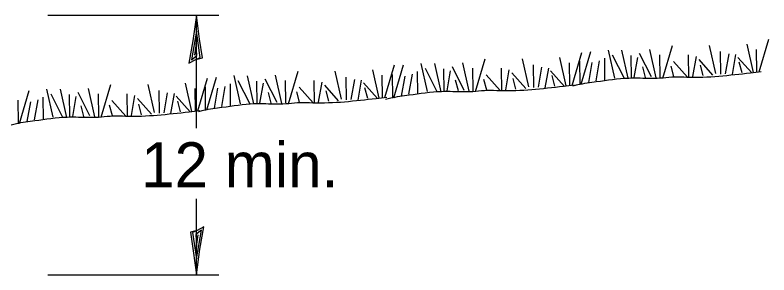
# Model space of a CAD drawing. Extents: x 0 to 2.83, y -0.1 to 1.83.
# Drawn here: x 0.6708 to 0.8663, y 0.6723 to 0.7396 of the extents above; entities that cross this region are included whole.
import ezdxf

# ---------------------------------------------------------------- set-up
doc = ezdxf.new("R2010")
doc.units = 0
doc.layers.add('RD_Pr_Roadway_Dimensions', color=7, linetype='Continuous')
doc.layers.add('SH_General_Details', color=7, linetype='Continuous')

msp = doc.modelspace()

# ---------------------------------------------------------------- linework, layer by layer
at = {"layer": 'RD_Pr_Roadway_Dimensions'}
for p, q in [((0.67926, 0.73964), (0.72362, 0.73964)), ((0.71782, 0.71031), (0.71782, 0.73964)), ((0.71782, 0.67226), (0.71782, 0.69197)), ((0.67926, 0.67226), (0.72362, 0.67226))]:
    msp.add_line(p, q, dxfattribs=at)
for points in [[(0.71765, 0.72816), (0.71936, 0.72854), (0.71862, 0.7334), (0.71782, 0.73964), (0.7169, 0.73297), (0.71588, 0.72714), (0.71765, 0.72816), (0.71878, 0.72867), (0.71781, 0.73544), (0.71651, 0.72804), (0.71796, 0.72913), (0.71777, 0.73224), (0.71731, 0.72925)], [(0.71798, 0.68374), (0.71627, 0.68335), (0.71701, 0.6785), (0.71782, 0.67226), (0.71873, 0.67892), (0.71976, 0.68476), (0.71798, 0.68374), (0.71685, 0.68322), (0.71783, 0.67645), (0.71913, 0.68385), (0.71767, 0.68276), (0.71787, 0.67965), (0.71832, 0.68264)]]:
    msp.add_lwpolyline(points, dxfattribs=at)
at = {"layer": 'SH_General_Details'}
for p, q in [((0.86377, 0.72489), (0.86628, 0.7334)), ((0.83876, 0.72326), (0.84127, 0.73177)), ((0.85254, 0.72446), (0.85091, 0.73178)), ((0.86224, 0.72476), (0.86061, 0.73208)), ((0.81523, 0.72142), (0.81774, 0.72993)), ((0.81756, 0.72168), (0.82007, 0.73019)), ((0.82629, 0.72326), (0.82466, 0.73058)), ((0.82879, 0.72321), (0.82574, 0.72928)), ((0.8298, 0.72324), (0.82817, 0.73056)), ((0.83061, 0.7233), (0.83054, 0.72914)), ((0.8358, 0.72359), (0.83274, 0.72966)), ((0.83707, 0.72337), (0.83544, 0.73069)), ((0.83809, 0.72349), (0.83801, 0.72933)), ((0.84553, 0.72348), (0.84545, 0.72933)), ((0.85382, 0.72433), (0.85374, 0.73017)), ((0.85505, 0.72441), (0.85596, 0.72959)), ((0.85681, 0.72421), (0.85773, 0.72938)), ((0.86317, 0.72489), (0.86309, 0.73074)), ((0.78853, 0.7199), (0.78691, 0.72722)), ((0.79022, 0.71979), (0.79273, 0.7283)), ((0.80401, 0.72099), (0.80238, 0.72831)), ((0.8137, 0.72129), (0.81208, 0.72861)), ((0.81464, 0.72142), (0.81456, 0.72727)), ((0.81729, 0.72182), (0.81721, 0.72767)), ((0.81955, 0.72212), (0.82047, 0.7273)), ((0.82145, 0.7226), (0.82236, 0.72777)), ((0.82375, 0.7226), (0.82369, 0.72844)), ((0.83135, 0.72347), (0.83226, 0.72864)), ((0.84514, 0.72355), (0.84153, 0.72761)), ((0.84657, 0.7237), (0.84748, 0.72887)), ((0.85176, 0.72409), (0.84816, 0.72814)), ((0.86181, 0.72463), (0.85821, 0.72868)), ((0.8593, 0.72467), (0.85859, 0.72742)), ((0.76517, 0.71811), (0.76354, 0.72543)), ((0.7667, 0.71824), (0.76921, 0.72675)), ((0.76903, 0.71821), (0.77153, 0.72672)), ((0.77776, 0.71979), (0.77613, 0.72711)), ((0.78026, 0.71974), (0.77721, 0.72581)), ((0.78127, 0.71977), (0.77964, 0.72709)), ((0.78208, 0.71983), (0.78201, 0.72567)), ((0.78726, 0.72012), (0.78421, 0.72619)), ((0.78956, 0.72002), (0.78948, 0.72586)), ((0.79699, 0.72001), (0.79692, 0.72586)), ((0.79803, 0.72023), (0.79894, 0.7254)), ((0.80529, 0.72086), (0.80521, 0.7267)), ((0.80651, 0.72094), (0.80743, 0.72612)), ((0.80828, 0.72074), (0.80919, 0.72591)), ((0.83427, 0.72346), (0.83355, 0.72619)), ((0.84164, 0.72367), (0.84092, 0.72641)), ((0.84922, 0.72393), (0.84851, 0.72668)), ((0.71817, 0.71477), (0.72068, 0.72328)), ((0.7205, 0.71503), (0.723, 0.72354)), ((0.72922, 0.71661), (0.72759, 0.72393)), ((0.73273, 0.71659), (0.73111, 0.72391)), ((0.74, 0.71672), (0.73837, 0.72405)), ((0.74169, 0.71662), (0.7442, 0.72512)), ((0.75548, 0.71781), (0.75384, 0.72513)), ((0.75675, 0.71768), (0.75667, 0.72352)), ((0.7661, 0.71825), (0.76602, 0.72409)), ((0.76876, 0.71835), (0.76868, 0.7242)), ((0.77102, 0.71865), (0.77193, 0.72383)), ((0.77291, 0.71913), (0.77382, 0.7243)), ((0.77522, 0.71913), (0.77515, 0.72497)), ((0.78282, 0.72), (0.78373, 0.72517)), ((0.7966, 0.72008), (0.793, 0.72414)), ((0.80323, 0.72062), (0.79963, 0.72467)), ((0.81328, 0.72116), (0.80967, 0.72521)), ((0.81077, 0.7212), (0.81006, 0.72395)), ((0.69315, 0.71315), (0.69566, 0.72165)), ((0.70694, 0.71434), (0.70531, 0.72166)), ((0.71664, 0.71464), (0.71501, 0.72196)), ((0.72668, 0.71595), (0.72662, 0.72179)), ((0.73173, 0.71656), (0.72868, 0.72263)), ((0.73354, 0.71665), (0.73347, 0.72249)), ((0.73428, 0.71682), (0.73519, 0.72199)), ((0.73873, 0.71694), (0.73568, 0.72301)), ((0.74102, 0.71684), (0.74094, 0.72268)), ((0.74846, 0.71683), (0.74838, 0.72268)), ((0.7495, 0.71705), (0.75041, 0.72222)), ((0.7547, 0.71744), (0.75109, 0.72149)), ((0.75798, 0.71776), (0.75889, 0.72294)), ((0.75975, 0.71756), (0.76066, 0.72273)), ((0.76474, 0.71798), (0.76114, 0.72204)), ((0.78574, 0.71999), (0.78501, 0.72272)), ((0.79311, 0.7202), (0.79238, 0.72294)), ((0.80069, 0.72046), (0.79997, 0.72321)), ((0.67196, 0.71156), (0.67446, 0.72007)), ((0.68069, 0.71314), (0.67906, 0.72046)), ((0.6842, 0.71312), (0.68257, 0.72044)), ((0.69019, 0.71347), (0.68714, 0.71954)), ((0.69147, 0.71325), (0.68984, 0.72058)), ((0.70822, 0.71421), (0.70814, 0.72005)), ((0.70944, 0.71429), (0.71036, 0.71947)), ((0.71757, 0.71478), (0.71749, 0.72062)), ((0.72022, 0.71518), (0.72015, 0.72102)), ((0.72248, 0.71548), (0.7234, 0.72065)), ((0.72438, 0.71595), (0.72529, 0.72112)), ((0.7372, 0.71681), (0.73648, 0.71954)), ((0.74457, 0.71702), (0.74385, 0.71976)), ((0.74807, 0.7169), (0.74446, 0.72096)), ((0.75216, 0.71728), (0.75144, 0.72003)), ((0.76223, 0.71802), (0.76152, 0.72077)), ((0.67169, 0.71171), (0.67161, 0.71755)), ((0.67584, 0.71248), (0.67676, 0.71765)), ((0.67815, 0.71248), (0.67808, 0.71832)), ((0.68319, 0.71309), (0.68014, 0.71916)), ((0.68501, 0.71318), (0.68494, 0.71902)), ((0.68575, 0.71335), (0.68666, 0.71852)), ((0.69249, 0.71337), (0.69241, 0.71921)), ((0.69954, 0.71343), (0.69593, 0.71749)), ((0.69993, 0.71336), (0.69985, 0.71921)), ((0.70096, 0.71358), (0.70187, 0.71875)), ((0.70616, 0.71397), (0.70256, 0.71802)), ((0.71121, 0.71409), (0.71212, 0.71926)), ((0.71621, 0.71451), (0.71261, 0.71857)), ((0.67395, 0.71201), (0.67486, 0.71718)), ((0.68867, 0.71334), (0.68794, 0.71607)), ((0.69604, 0.71355), (0.69532, 0.71629)), ((0.70362, 0.71381), (0.70291, 0.71656)), ((0.7137, 0.71455), (0.71299, 0.7173))]:
    msp.add_line(p, q, dxfattribs=at)
for points in [[(0.81542, 0.72128), (0.81675, 0.72161), (0.82152, 0.72239), (0.82991, 0.72332), (0.83584, 0.72328), (0.83877, 0.72337), (0.84184, 0.72363), (0.84503, 0.72356), (0.86152, 0.72468), (0.86429, 0.72499)], [(0.76689, 0.71781), (0.76822, 0.71814), (0.77298, 0.71892), (0.78138, 0.71985), (0.78731, 0.71981), (0.79024, 0.7199), (0.7933, 0.72016), (0.7965, 0.72009), (0.81299, 0.72121), (0.81576, 0.72152)], [(0.71835, 0.71464), (0.71968, 0.71497), (0.72445, 0.71574), (0.73284, 0.71667), (0.73877, 0.71663), (0.74171, 0.71672), (0.74477, 0.71698), (0.74797, 0.71692), (0.76445, 0.71803), (0.76723, 0.71834)], [(0.66982, 0.71117), (0.67115, 0.7115), (0.67591, 0.71227), (0.68431, 0.7132), (0.69024, 0.71316), (0.69317, 0.71325), (0.69623, 0.71351), (0.69943, 0.71345), (0.71592, 0.71456), (0.71869, 0.71487)]]:
    msp.add_spline(points, degree=3, dxfattribs=at)

# ---------------------------------------------------------------- texts
at = {"layer": 'RD_Pr_Roadway_Dimensions'}
msp.add_text('12 min.', height=0.011667, dxfattribs=at).set_placement((0.70347, 0.69498))

doc.saveas('drawing.dxf')
